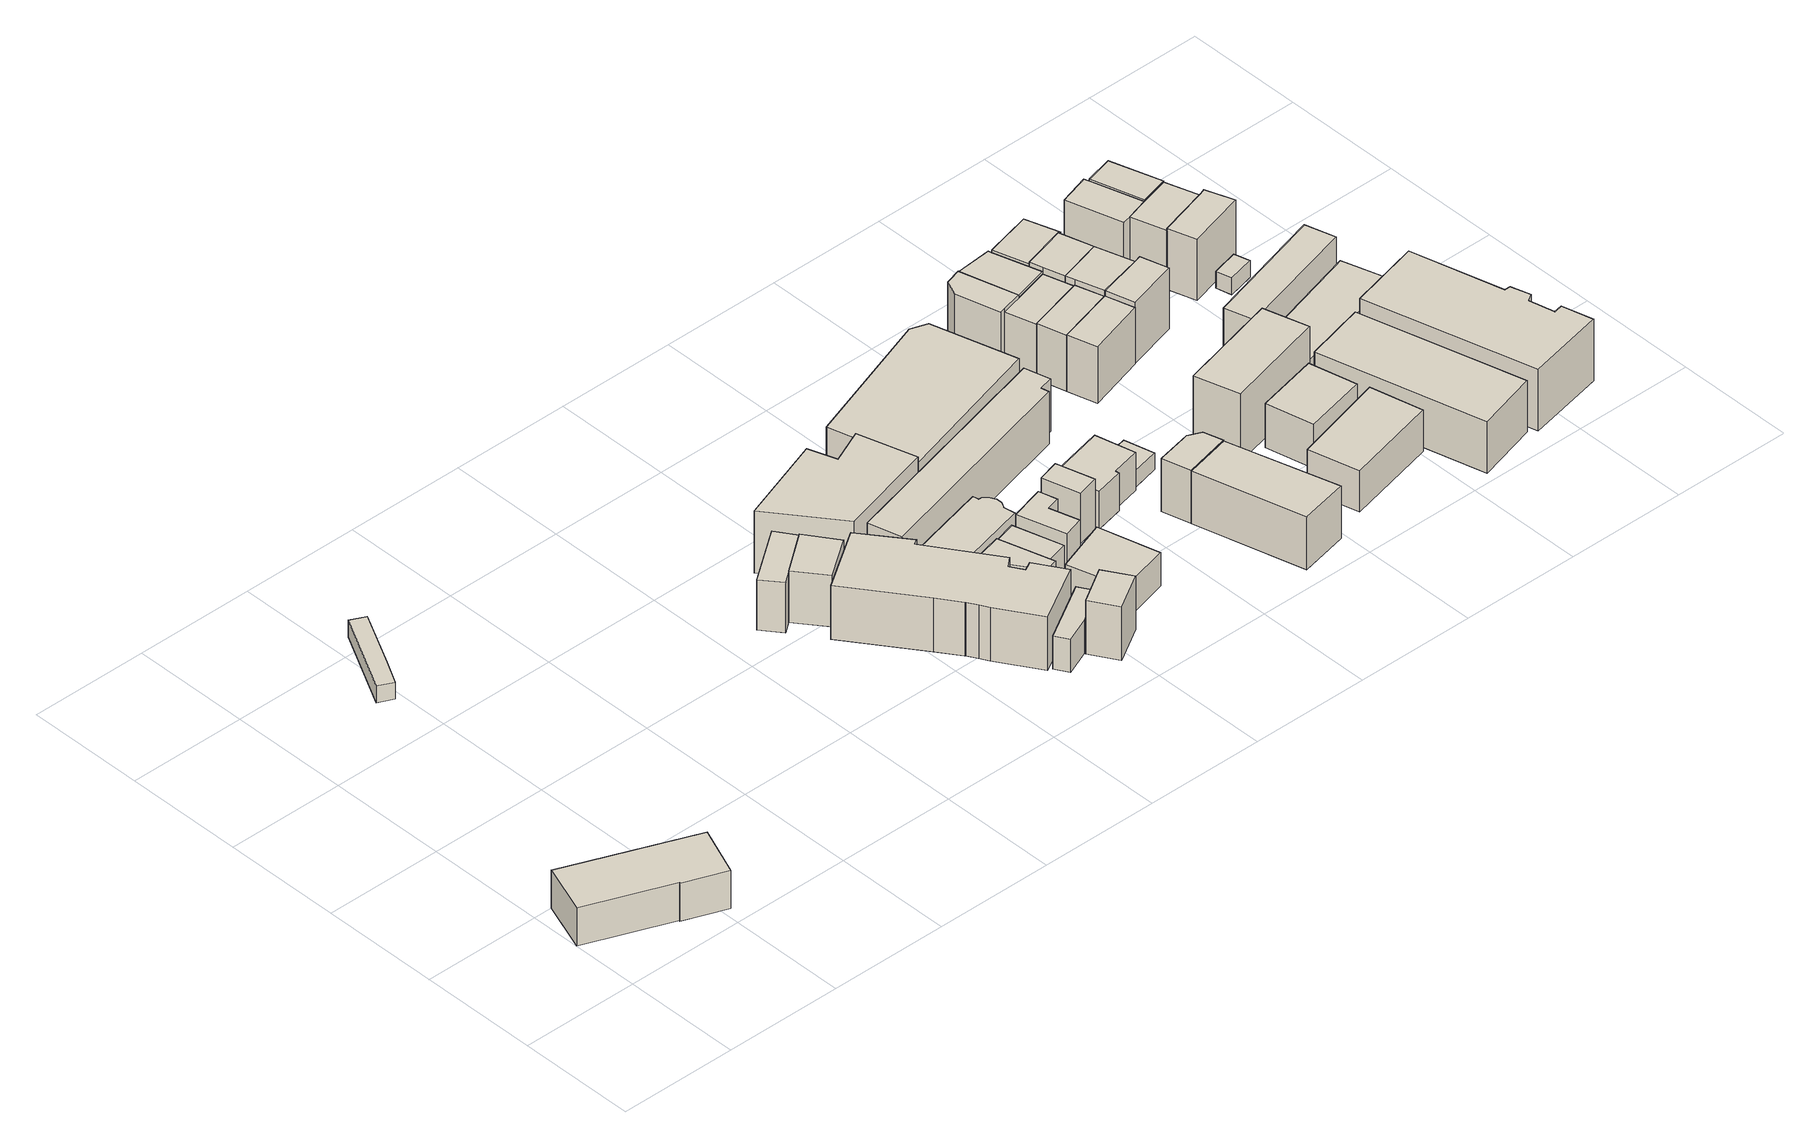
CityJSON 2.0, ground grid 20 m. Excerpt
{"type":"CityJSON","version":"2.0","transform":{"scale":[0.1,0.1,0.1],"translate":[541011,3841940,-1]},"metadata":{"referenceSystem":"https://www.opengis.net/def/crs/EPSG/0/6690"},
"CityObjects":{
"building1":{"type":"Building","attributes":{"計測周辺長":64.49,"1/2500図郭":15,"区名":"西淀川区","町丁目名称":"佃１丁目","街区番号":18,"class":"3001","usage":"401","measuredHeight":6.8,"storeysAboveGround":2,"BuildingDetailAttribute.buildingRoofEdgeArea":211.22,"BuildingDetailAttribute.buildingStructureType":"610","BuildingDetailAttribute.buildingStructureOrgType":"2","BuildingDetailAttribute.detailedUsage":"1310","BuildingDetailAttribute.specifiedBuildingCoverageRate":0.8,"BuildingDetailAttribute.surveyYear":2017,"BuildingTsunamiRiskAttribute.description":"1","BuildingTsunamiRiskAttribute.rank":"2","BuildingTsunamiRiskAttribute.depth":1.96,"BuildingHighTideRiskAttribute.description":"1","BuildingHighTideRiskAttribute.rank":"4","BuildingHighTideRiskAttribute.depth":6.3,"BuildingIDAttribute.prefecture":"27","BuildingIDAttribute.city":"27113"},"geometry":[{"type":"Solid","lod":"1","boundaries":[[[[0,1,2,3,4,5]],[[4,6,7,5]],[[3,8,6,4]],[[2,9,8,3]],[[1,10,9,2]],[[0,11,10,1]],[[5,7,11,0]],[[6,8,9,10,11,7]]]]}]},
"building2":{"type":"Building","attributes":{"計測周辺長":35.8,"1/2500図郭":15,"区名":"西淀川区","町丁目名称":"佃１丁目","街区番号":26,"class":"3003","usage":"412","storeysAboveGround":1,"BuildingDetailAttribute.buildingRoofEdgeArea":42.59,"BuildingDetailAttribute.buildingStructureType":"610","BuildingDetailAttribute.buildingStructureOrgType":"2","BuildingDetailAttribute.detailedUsage":"1130","BuildingDetailAttribute.specifiedBuildingCoverageRate":0.8,"BuildingDetailAttribute.surveyYear":2017,"BuildingHighTideRiskAttribute.description":"1","BuildingHighTideRiskAttribute.rank":"3","BuildingHighTideRiskAttribute.depth":3.75,"BuildingIDAttribute.prefecture":"27","BuildingIDAttribute.city":"27113"},"geometry":[{"type":"Solid","lod":"1","boundaries":[[[[12,13,14,15,16]],[[15,17,18,16]],[[14,19,17,15]],[[13,20,19,14]],[[12,21,20,13]],[[16,18,21,12]],[[17,19,20,21,18]]]]}]},
"building3":{"type":"Building","attributes":{"計測周辺長":29.77,"1/2500図郭":15,"区名":"西淀川区","町丁目名称":"佃１丁目","街区番号":17,"class":"3001","usage":"411","measuredHeight":9,"storeysAboveGround":3,"BuildingDetailAttribute.buildingRoofEdgeArea":44.1,"BuildingDetailAttribute.buildingStructureType":"601","BuildingDetailAttribute.buildingStructureOrgType":"1","BuildingDetailAttribute.detailedUsage":"1110","BuildingDetailAttribute.specifiedBuildingCoverageRate":0.6,"BuildingDetailAttribute.surveyYear":2017,"BuildingTsunamiRiskAttribute.description":"1","BuildingTsunamiRiskAttribute.rank":"2","BuildingTsunamiRiskAttribute.depth":1.7,"BuildingHighTideRiskAttribute.description":"1","BuildingHighTideRiskAttribute.rank":"4","BuildingHighTideRiskAttribute.depth":6.04,"BuildingIDAttribute.prefecture":"27","BuildingIDAttribute.city":"27113"},"geometry":[{"type":"Solid","lod":"1","boundaries":[[[[22,23,24,25,26]],[[25,27,28,26]],[[24,29,27,25]],[[23,30,29,24]],[[22,31,30,23]],[[26,28,31,22]],[[27,29,30,31,28]]]]}]},
"building4":{"type":"Building","attributes":{"計測周辺長":28.72,"1/2500図郭":15,"区名":"西淀川区","町丁目名称":"佃１丁目","街区番号":17,"class":"3001","usage":"411","measuredHeight":9.2,"storeysAboveGround":3,"BuildingDetailAttribute.buildingRoofEdgeArea":50.5,"BuildingDetailAttribute.buildingStructureType":"601","BuildingDetailAttribute.buildingStructureOrgType":"1","BuildingDetailAttribute.detailedUsage":"1110","BuildingDetailAttribute.specifiedBuildingCoverageRate":0.6,"BuildingDetailAttribute.surveyYear":2017,"BuildingTsunamiRiskAttribute.description":"1","BuildingTsunamiRiskAttribute.rank":"2","BuildingTsunamiRiskAttribute.depth":1.69,"BuildingHighTideRiskAttribute.description":"1","BuildingHighTideRiskAttribute.rank":"4","BuildingHighTideRiskAttribute.depth":6.03,"BuildingIDAttribute.prefecture":"27","BuildingIDAttribute.city":"27113"},"geometry":[{"type":"Solid","lod":"1","boundaries":[[[[25,32,33,26]],[[33,34,35,26]],[[32,36,34,33]],[[25,37,36,32]],[[26,35,37,25]],[[34,36,37,35]]]]}]},
"building5":{"type":"Building","attributes":{"計測周辺長":36.39,"1/2500図郭":15,"区名":"西淀川区","町丁目名称":"佃１丁目","街区番号":17,"class":"3001","usage":"411","measuredHeight":9.6,"storeysAboveGround":2,"BuildingDetailAttribute.buildingRoofEdgeArea":74.81,"BuildingDetailAttribute.buildingStructureType":"601","BuildingDetailAttribute.buildingStructureOrgType":"1","BuildingDetailAttribute.detailedUsage":"1110","BuildingDetailAttribute.specifiedBuildingCoverageRate":0.6,"BuildingDetailAttribute.surveyYear":2017,"BuildingTsunamiRiskAttribute.description":"1","BuildingTsunamiRiskAttribute.rank":"2","BuildingTsunamiRiskAttribute.depth":1.63,"BuildingHighTideRiskAttribute.description":"1","BuildingHighTideRiskAttribute.rank":"4","BuildingHighTideRiskAttribute.depth":5.98,"BuildingIDAttribute.prefecture":"27","BuildingIDAttribute.city":"27113"},"geometry":[{"type":"Solid","lod":"1","boundaries":[[[[38,39,40,41,42,43,44,45,46,47,48,49,50,51,52]],[[51,53,54,52]],[[50,55,53,51]],[[49,56,55,50]],[[48,57,56,49]],[[47,58,57,48]],[[46,59,58,47]],[[45,60,59,46]],[[44,61,60,45]],[[43,62,61,44]],[[42,63,62,43]],[[41,64,63,42]],[[40,65,64,41]],[[39,66,65,40]],[[38,67,66,39]],[[52,54,67,38]],[[53,55,56,57,58,59,60,61,62,63,64,65,66,67,54]]]]}]},
"building6":{"type":"Building","attributes":{"class":"3001","measuredHeight":5.9,"BuildingDetailAttribute.specifiedBuildingCoverageRate":0.6,"BuildingDetailAttribute.surveyYear":2017,"BuildingTsunamiRiskAttribute.description":"1","BuildingTsunamiRiskAttribute.rank":"2","BuildingTsunamiRiskAttribute.depth":1.5,"BuildingHighTideRiskAttribute.description":"1","BuildingHighTideRiskAttribute.rank":"4","BuildingHighTideRiskAttribute.depth":5.85,"BuildingIDAttribute.prefecture":"27","BuildingIDAttribute.city":"27113"},"geometry":[{"type":"Solid","lod":"1","boundaries":[[[[68,69,70,71,72]],[[71,73,74,72]],[[70,75,73,71]],[[69,76,75,70]],[[68,77,76,69]],[[72,74,77,68]],[[73,75,76,77,74]]]]}]},
"building7":{"type":"Building","attributes":{"計測周辺長":67.85,"1/2500図郭":15,"区名":"西淀川区","町丁目名称":"佃１丁目","街区番号":17,"class":"3001","usage":"441","measuredHeight":11.1,"storeysAboveGround":3,"BuildingDetailAttribute.buildingRoofEdgeArea":239.69,"BuildingDetailAttribute.buildingStructureType":"610","BuildingDetailAttribute.buildingStructureOrgType":"2","BuildingDetailAttribute.detailedUsage":"1520","BuildingDetailAttribute.specifiedBuildingCoverageRate":0.6,"BuildingDetailAttribute.surveyYear":2017,"BuildingTsunamiRiskAttribute.description":"1","BuildingTsunamiRiskAttribute.rank":"2","BuildingTsunamiRiskAttribute.depth":1.59,"BuildingHighTideRiskAttribute.description":"1","BuildingHighTideRiskAttribute.rank":"4","BuildingHighTideRiskAttribute.depth":5.78,"BuildingIDAttribute.prefecture":"27","BuildingIDAttribute.city":"27113"},"geometry":[{"type":"Solid","lod":"1","boundaries":[[[[78,79,80,81,82,83]],[[82,84,85,83]],[[81,86,84,82]],[[80,87,86,81]],[[79,88,87,80]],[[78,89,88,79]],[[83,85,89,78]],[[84,86,87,88,89,85]]]]}]},
"building8":{"type":"Building","attributes":{"class":"3001","measuredHeight":9.5,"BuildingDetailAttribute.specifiedBuildingCoverageRate":0.6,"BuildingDetailAttribute.surveyYear":2017,"BuildingTsunamiRiskAttribute.description":"1","BuildingTsunamiRiskAttribute.rank":"2","BuildingTsunamiRiskAttribute.depth":1.44,"BuildingHighTideRiskAttribute.description":"1","BuildingHighTideRiskAttribute.rank":"4","BuildingHighTideRiskAttribute.depth":5.79,"BuildingIDAttribute.prefecture":"27","BuildingIDAttribute.city":"27113"},"geometry":[{"type":"Solid","lod":"1","boundaries":[[[[90,91,92,93]],[[92,94,95,93]],[[91,96,94,92]],[[90,97,96,91]],[[93,95,97,90]],[[94,96,97,95]]]]}]},
"building9":{"type":"Building","attributes":{"計測周辺長":27.79,"1/2500図郭":15,"区名":"西淀川区","町丁目名称":"佃１丁目","街区番号":17,"class":"3001","usage":"411","measuredHeight":6.4,"storeysAboveGround":2,"BuildingDetailAttribute.buildingRoofEdgeArea":38,"BuildingDetailAttribute.buildingStructureType":"601","BuildingDetailAttribute.buildingStructureOrgType":"1","BuildingDetailAttribute.detailedUsage":"1110","BuildingDetailAttribute.specifiedBuildingCoverageRate":0.6,"BuildingDetailAttribute.surveyYear":2017,"BuildingTsunamiRiskAttribute.description":"1","BuildingTsunamiRiskAttribute.rank":"2","BuildingTsunamiRiskAttribute.depth":1.41,"BuildingHighTideRiskAttribute.description":"1","BuildingHighTideRiskAttribute.rank":"4","BuildingHighTideRiskAttribute.depth":5.76,"BuildingIDAttribute.prefecture":"27","BuildingIDAttribute.city":"27113"},"geometry":[{"type":"Solid","lod":"1","boundaries":[[[[98,99,100,101]],[[100,102,103,101]],[[99,104,102,100]],[[98,105,104,99]],[[101,103,105,98]],[[102,104,105,103]]]]}]},
"building10":{"type":"Building","attributes":{"計測周辺長":44.44,"1/2500図郭":15,"区名":"西淀川区","町丁目名称":"佃１丁目","街区番号":17,"class":"3001","usage":"412","measuredHeight":4.2,"storeysAboveGround":1,"BuildingDetailAttribute.buildingRoofEdgeArea":106.24,"BuildingDetailAttribute.buildingStructureType":"601","BuildingDetailAttribute.buildingStructureOrgType":"1","BuildingDetailAttribute.detailedUsage":"1130","BuildingDetailAttribute.specifiedBuildingCoverageRate":0.6,"BuildingDetailAttribute.surveyYear":2017,"BuildingTsunamiRiskAttribute.description":"1","BuildingTsunamiRiskAttribute.rank":"2","BuildingTsunamiRiskAttribute.depth":1.02,"BuildingHighTideRiskAttribute.description":"1","BuildingHighTideRiskAttribute.rank":"4","BuildingHighTideRiskAttribute.depth":5.37,"BuildingIDAttribute.prefecture":"27","BuildingIDAttribute.city":"27113"},"geometry":[{"type":"Solid","lod":"1","boundaries":[[[[106,107,108,109,110,111,112,113,114,115]],[[114,116,117,115]],[[113,118,116,114]],[[112,119,118,113]],[[111,120,119,112]],[[110,121,120,111]],[[109,122,121,110]],[[108,123,122,109]],[[107,124,123,108]],[[106,125,124,107]],[[115,117,125,106]],[[116,118,119,120,121,122,123,124,125,117]]]]}]},
"building11":{"type":"Building","attributes":{"計測周辺長":24.88,"1/2500図郭":15,"区名":"西淀川区","町丁目名称":"佃１丁目","街区番号":17,"class":"3001","usage":"411","measuredHeight":5.9,"storeysAboveGround":2,"BuildingDetailAttribute.buildingRoofEdgeArea":33.26,"BuildingDetailAttribute.buildingStructureType":"601","BuildingDetailAttribute.buildingStructureOrgType":"1","BuildingDetailAttribute.detailedUsage":"1110","BuildingDetailAttribute.specifiedBuildingCoverageRate":0.6,"BuildingDetailAttribute.surveyYear":2017,"BuildingTsunamiRiskAttribute.description":"1","BuildingTsunamiRiskAttribute.rank":"2","BuildingTsunamiRiskAttribute.depth":1.16,"BuildingHighTideRiskAttribute.description":"1","BuildingHighTideRiskAttribute.rank":"4","BuildingHighTideRiskAttribute.depth":5.51,"BuildingIDAttribute.prefecture":"27","BuildingIDAttribute.city":"27113"},"geometry":[{"type":"Solid","lod":"1","boundaries":[[[[126,127,128,129]],[[128,130,131,129]],[[127,132,130,128]],[[126,133,132,127]],[[129,131,133,126]],[[130,132,133,131]]]]}]},
"building12":{"type":"Building","attributes":{"計測周辺長":28.66,"1/2500図郭":15,"区名":"西淀川区","町丁目名称":"佃１丁目","街区番号":17,"class":"3001","usage":"411","measuredHeight":6.1,"storeysAboveGround":2,"BuildingDetailAttribute.buildingRoofEdgeArea":46.37,"BuildingDetailAttribute.buildingStructureType":"601","BuildingDetailAttribute.buildingStructureOrgType":"1","BuildingDetailAttribute.detailedUsage":"1120","BuildingDetailAttribute.specifiedBuildingCoverageRate":0.6,"BuildingDetailAttribute.surveyYear":2017,"BuildingTsunamiRiskAttribute.description":"1","BuildingTsunamiRiskAttribute.rank":"2","BuildingTsunamiRiskAttribute.depth":1.23,"BuildingHighTideRiskAttribute.description":"1","BuildingHighTideRiskAttribute.rank":"4","BuildingHighTideRiskAttribute.depth":5.58,"BuildingIDAttribute.prefecture":"27","BuildingIDAttribute.city":"27113"},"geometry":[{"type":"Solid","lod":"1","boundaries":[[[[134,135,136,137,138]],[[137,139,140,138]],[[136,141,139,137]],[[135,142,141,136]],[[134,143,142,135]],[[138,140,143,134]],[[139,141,142,143,140]]]]}]},
"building13":{"type":"Building","attributes":{"class":"3001","measuredHeight":7.1,"BuildingDetailAttribute.specifiedBuildingCoverageRate":0.6,"BuildingDetailAttribute.surveyYear":2017,"BuildingTsunamiRiskAttribute.description":"1","BuildingTsunamiRiskAttribute.rank":"2","BuildingTsunamiRiskAttribute.depth":1.16,"BuildingHighTideRiskAttribute.description":"1","BuildingHighTideRiskAttribute.rank":"4","BuildingHighTideRiskAttribute.depth":5.51,"BuildingIDAttribute.prefecture":"27","BuildingIDAttribute.city":"27113"},"geometry":[{"type":"Solid","lod":"1","boundaries":[[[[144,145,146,147,148,149]],[[148,150,151,149]],[[147,152,150,148]],[[146,153,152,147]],[[145,154,153,146]],[[144,155,154,145]],[[149,151,155,144]],[[150,152,153,154,155,151]]]]}]},
"building14":{"type":"Building","attributes":{"計測周辺長":88.29,"1/2500図郭":15,"区名":"西淀川区","町丁目名称":"佃１丁目","街区番号":17,"class":"3002","usage":"412","measuredHeight":9.4,"storeysAboveGround":3,"BuildingDetailAttribute.buildingRoofEdgeArea":234.75,"BuildingDetailAttribute.buildingStructureType":"603","BuildingDetailAttribute.buildingStructureOrgType":"3","BuildingDetailAttribute.detailedUsage":"1130","BuildingDetailAttribute.specifiedBuildingCoverageRate":0.6,"BuildingDetailAttribute.surveyYear":2017,"BuildingTsunamiRiskAttribute.description":"1","BuildingTsunamiRiskAttribute.rank":"2","BuildingTsunamiRiskAttribute.depth":1.21,"BuildingHighTideRiskAttribute.description":"1","BuildingHighTideRiskAttribute.rank":"4","BuildingHighTideRiskAttribute.depth":5.56,"BuildingIDAttribute.prefecture":"27","BuildingIDAttribute.city":"27113"},"geometry":[{"type":"Solid","lod":"1","boundaries":[[[[156,157,158,159,160,161]],[[160,162,163,161]],[[159,164,162,160]],[[158,165,164,159]],[[157,166,165,158]],[[156,167,166,157]],[[161,163,167,156]],[[162,164,165,166,167,163]]]]}]},
"building15":{"type":"Building","attributes":{"class":"3001","measuredHeight":9,"BuildingDetailAttribute.specifiedBuildingCoverageRate":0.6,"BuildingDetailAttribute.surveyYear":2017,"BuildingTsunamiRiskAttribute.description":"1","BuildingTsunamiRiskAttribute.rank":"2","BuildingTsunamiRiskAttribute.depth":1.11,"BuildingHighTideRiskAttribute.description":"1","BuildingHighTideRiskAttribute.rank":"4","BuildingHighTideRiskAttribute.depth":5.46,"BuildingIDAttribute.prefecture":"27","BuildingIDAttribute.city":"27113"},"geometry":[{"type":"Solid","lod":"1","boundaries":[[[[168,169,170,171]],[[170,172,173,171]],[[169,174,172,170]],[[168,175,174,169]],[[171,173,175,168]],[[172,174,175,173]]]]}]},
"building16":{"type":"Building","attributes":{"計測周辺長":84.06,"1/2500図郭":15,"区名":"西淀川区","町丁目名称":"佃１丁目","街区番号":17,"class":"3002","usage":"441","measuredHeight":9.6,"storeysAboveGround":3,"BuildingDetailAttribute.buildingRoofEdgeArea":421.62,"BuildingDetailAttribute.buildingStructureType":"603","BuildingDetailAttribute.buildingStructureOrgType":"3","BuildingDetailAttribute.detailedUsage":"1510","BuildingDetailAttribute.specifiedBuildingCoverageRate":0.6,"BuildingDetailAttribute.surveyYear":2017,"BuildingTsunamiRiskAttribute.description":"1","BuildingTsunamiRiskAttribute.rank":"2","BuildingTsunamiRiskAttribute.depth":1.33,"BuildingHighTideRiskAttribute.description":"1","BuildingHighTideRiskAttribute.rank":"4","BuildingHighTideRiskAttribute.depth":5.68,"BuildingIDAttribute.prefecture":"27","BuildingIDAttribute.city":"27113"},"geometry":[{"type":"Solid","lod":"1","boundaries":[[[[176,177,178,179,180]],[[179,181,182,180]],[[178,183,181,179]],[[177,184,183,178]],[[176,185,184,177]],[[180,182,185,176]],[[181,183,184,185,182]]]]}]},
"building17":{"type":"Building","attributes":{"class":"3001","measuredHeight":6.8,"BuildingDetailAttribute.specifiedBuildingCoverageRate":0.6,"BuildingDetailAttribute.surveyYear":2017,"BuildingTsunamiRiskAttribute.description":"1","BuildingTsunamiRiskAttribute.rank":"2","BuildingTsunamiRiskAttribute.depth":1.18,"BuildingHighTideRiskAttribute.description":"1","BuildingHighTideRiskAttribute.rank":"4","BuildingHighTideRiskAttribute.depth":5.54,"BuildingIDAttribute.prefecture":"27","BuildingIDAttribute.city":"27113"},"geometry":[{"type":"Solid","lod":"1","boundaries":[[[[186,187,188,189,190,191]],[[190,192,193,191]],[[189,194,192,190]],[[188,195,194,189]],[[187,196,195,188]],[[186,197,196,187]],[[191,193,197,186]],[[192,194,195,196,197,193]]]]}]},
"building18":{"type":"Building","attributes":{"計測周辺長":29.92,"1/2500図郭":15,"区名":"西淀川区","町丁目名称":"佃１丁目","街区番号":17,"class":"3001","usage":"411","measuredHeight":9.3,"storeysAboveGround":3,"BuildingDetailAttribute.buildingRoofEdgeArea":55.56,"BuildingDetailAttribute.buildingStructureType":"601","BuildingDetailAttribute.buildingStructureOrgType":"1","BuildingDetailAttribute.detailedUsage":"1110","BuildingDetailAttribute.specifiedBuildingCoverageRate":0.6,"BuildingDetailAttribute.surveyYear":2017,"BuildingTsunamiRiskAttribute.description":"1","BuildingTsunamiRiskAttribute.rank":"2","BuildingTsunamiRiskAttribute.depth":1.35,"BuildingHighTideRiskAttribute.description":"1","BuildingHighTideRiskAttribute.rank":"4","BuildingHighTideRiskAttribute.depth":5.72,"BuildingIDAttribute.prefecture":"27","BuildingIDAttribute.city":"27113"},"geometry":[{"type":"Solid","lod":"1","boundaries":[[[[198,199,200,201]],[[200,202,203,201]],[[199,204,202,200]],[[198,205,204,199]],[[201,203,205,198]],[[202,204,205,203]]]]}]},
"building19":{"type":"Building","attributes":{"計測周辺長":25.05,"1/2500図郭":15,"区名":"西淀川区","町丁目名称":"佃１丁目","街区番号":17,"class":"3001","usage":"411","measuredHeight":9.5,"storeysAboveGround":3,"BuildingDetailAttribute.buildingRoofEdgeArea":38.33,"BuildingDetailAttribute.buildingStructureType":"601","BuildingDetailAttribute.buildingStructureOrgType":"1","BuildingDetailAttribute.detailedUsage":"1110","BuildingDetailAttribute.specifiedBuildingCoverageRate":0.6,"BuildingDetailAttribute.surveyYear":2017,"BuildingTsunamiRiskAttribute.description":"1","BuildingTsunamiRiskAttribute.rank":"2","BuildingTsunamiRiskAttribute.depth":1.25,"BuildingHighTideRiskAttribute.description":"1","BuildingHighTideRiskAttribute.rank":"4","BuildingHighTideRiskAttribute.depth":5.62,"BuildingIDAttribute.prefecture":"27","BuildingIDAttribute.city":"27113"},"geometry":[{"type":"Solid","lod":"1","boundaries":[[[[201,206,207,208,198]],[[208,209,210,198]],[[207,211,209,208]],[[206,212,211,207]],[[201,213,212,206]],[[198,210,213,201]],[[209,211,212,213,210]]]]}]},
"building20":{"type":"Building","attributes":{"class":"3003","BuildingDetailAttribute.specifiedBuildingCoverageRate":0.6,"BuildingDetailAttribute.surveyYear":2017,"BuildingTsunamiRiskAttribute.description":"1","BuildingTsunamiRiskAttribute.rank":"2","BuildingTsunamiRiskAttribute.depth":1.19,"BuildingHighTideRiskAttribute.description":"1","BuildingHighTideRiskAttribute.rank":"4","BuildingHighTideRiskAttribute.depth":5.55,"BuildingIDAttribute.prefecture":"27","BuildingIDAttribute.city":"27113"},"geometry":[{"type":"Solid","lod":"1","boundaries":[[[[214,215,216,217]],[[216,218,219,217]],[[215,220,218,216]],[[214,221,220,215]],[[217,219,221,214]],[[218,220,221,219]]]]}]},
"building21":{"type":"Building","attributes":{"計測周辺長":27.78,"1/2500図郭":15,"区名":"西淀川区","町丁目名称":"佃１丁目","街区番号":16,"class":"3001","usage":"411","measuredHeight":10.4,"storeysAboveGround":3,"BuildingDetailAttribute.buildingRoofEdgeArea":43.34,"BuildingDetailAttribute.buildingStructureType":"601","BuildingDetailAttribute.buildingStructureOrgType":"1","BuildingDetailAttribute.detailedUsage":"1110","BuildingDetailAttribute.specifiedBuildingCoverageRate":0.6,"BuildingDetailAttribute.surveyYear":2017,"BuildingTsunamiRiskAttribute.description":"1","BuildingTsunamiRiskAttribute.rank":"2","BuildingTsunamiRiskAttribute.depth":1.12,"BuildingHighTideRiskAttribute.description":"1","BuildingHighTideRiskAttribute.rank":"4","BuildingHighTideRiskAttribute.depth":5.48,"BuildingIDAttribute.prefecture":"27","BuildingIDAttribute.city":"27113"},"geometry":[{"type":"Solid","lod":"1","boundaries":[[[[222,223,224,225,226,227]],[[226,228,229,227]],[[225,230,228,226]],[[224,231,230,225]],[[223,232,231,224]],[[222,233,232,223]],[[227,229,233,222]],[[228,230,231,232,233,229]]]]}]},
"building22":{"type":"Building","attributes":{"計測周辺長":30.52,"1/2500図郭":15,"区名":"西淀川区","町丁目名称":"佃１丁目","街区番号":16,"class":"3001","usage":"411","measuredHeight":10.2,"storeysAboveGround":3,"BuildingDetailAttribute.buildingRoofEdgeArea":51.35,"BuildingDetailAttribute.buildingStructureType":"601","BuildingDetailAttribute.buildingStructureOrgType":"1","BuildingDetailAttribute.detailedUsage":"1110","BuildingDetailAttribute.specifiedBuildingCoverageRate":0.6,"BuildingDetailAttribute.surveyYear":2017,"BuildingTsunamiRiskAttribute.description":"1","BuildingTsunamiRiskAttribute.rank":"2","BuildingTsunamiRiskAttribute.depth":1.01,"BuildingHighTideRiskAttribute.description":"1","BuildingHighTideRiskAttribute.rank":"4","BuildingHighTideRiskAttribute.depth":5.38,"BuildingIDAttribute.prefecture":"27","BuildingIDAttribute.city":"27113"},"geometry":[{"type":"Solid","lod":"1","boundaries":[[[[234,235,236,237]],[[236,238,239,237]],[[235,240,238,236]],[[234,241,240,235]],[[237,239,241,234]],[[238,240,241,239]]]]}]},
"building23":{"type":"Building","attributes":{"計測周辺長":30.12,"1/2500図郭":15,"区名":"西淀川区","町丁目名称":"佃１丁目","街区番号":16,"class":"3001","usage":"411","measuredHeight":10,"storeysAboveGround":3,"BuildingDetailAttribute.buildingRoofEdgeArea":50.03,"BuildingDetailAttribute.buildingStructureType":"601","BuildingDetailAttribute.buildingStructureOrgType":"1","BuildingDetailAttribute.detailedUsage":"1110","BuildingDetailAttribute.specifiedBuildingCoverageRate":0.6,"BuildingDetailAttribute.surveyYear":2017,"BuildingTsunamiRiskAttribute.description":"1","BuildingTsunamiRiskAttribute.rank":"2","BuildingTsunamiRiskAttribute.depth":0.98,"BuildingHighTideRiskAttribute.description":"1","BuildingHighTideRiskAttribute.rank":"4","BuildingHighTideRiskAttribute.depth":5.35,"BuildingIDAttribute.prefecture":"27","BuildingIDAttribute.city":"27113"},"geometry":[{"type":"Solid","lod":"1","boundaries":[[[[242,237,236,243]],[[236,244,245,243]],[[237,246,244,236]],[[242,247,246,237]],[[243,245,247,242]],[[244,246,247,245]]]]}]},
"building24":{"type":"Building","attributes":{"計測周辺長":30.52,"1/2500図郭":15,"区名":"西淀川区","町丁目名称":"佃１丁目","街区番号":16,"class":"3001","usage":"411","measuredHeight":9.9,"storeysAboveGround":3,"BuildingDetailAttribute.buildingRoofEdgeArea":52.75,"BuildingDetailAttribute.buildingStructureType":"601","BuildingDetailAttribute.buildingStructureOrgType":"1","BuildingDetailAttribute.detailedUsage":"1110","BuildingDetailAttribute.specifiedBuildingCoverageRate":0.6,"BuildingDetailAttribute.surveyYear":2017,"BuildingTsunamiRiskAttribute.description":"1","BuildingTsunamiRiskAttribute.rank":"2","BuildingTsunamiRiskAttribute.depth":1.17,"BuildingHighTideRiskAttribute.description":"1","BuildingHighTideRiskAttribute.rank":"4","BuildingHighTideRiskAttribute.depth":5.53,"BuildingIDAttribute.prefecture":"27","BuildingIDAttribute.city":"27113"},"geometry":[{"type":"Solid","lod":"1","boundaries":[[[[248,249,250,251,223,222]],[[223,252,253,222]],[[251,254,252,223]],[[250,255,254,251]],[[249,256,255,250]],[[248,257,256,249]],[[222,253,257,248]],[[252,254,255,256,257,253]]]]}]},
"building25":{"type":"Building","attributes":{"計測周辺長":50.04,"1/2500図郭":15,"区名":"西淀川区","町丁目名称":"佃１丁目","街区番号":16,"class":"3001","usage":"401","measuredHeight":7.4,"storeysAboveGround":2,"BuildingDetailAttribute.buildingRoofEdgeArea":143.07,"BuildingDetailAttribute.buildingStructureType":"610","BuildingDetailAttribute.buildingStructureOrgType":"2","BuildingDetailAttribute.detailedUsage":"1310","BuildingDetailAttribute.specifiedBuildingCoverageRate":0.6,"BuildingDetailAttribute.surveyYear":2017,"BuildingTsunamiRiskAttribute.description":"1","BuildingTsunamiRiskAttribute.rank":"2","BuildingTsunamiRiskAttribute.depth":1.1,"BuildingHighTideRiskAttribute.description":"1","BuildingHighTideRiskAttribute.rank":"4","BuildingHighTideRiskAttribute.depth":5.47,"BuildingIDAttribute.prefecture":"27","BuildingIDAttribute.city":"27113"},"geometry":[{"type":"Solid","lod":"1","boundaries":[[[[258,259,260,261]],[[260,262,263,261]],[[259,264,262,260]],[[258,265,264,259]],[[261,263,265,258]],[[262,264,265,263]]]]}]},
"building26":{"type":"Building","attributes":{"計測周辺長":31,"1/2500図郭":15,"区名":"西淀川区","町丁目名称":"佃１丁目","街区番号":16,"class":"3001","usage":"411","measuredHeight":10.1,"storeysAboveGround":3,"BuildingDetailAttribute.buildingRoofEdgeArea":57.07,"BuildingDetailAttribute.buildingStructureType":"601","BuildingDetailAttribute.buildingStructureOrgType":"1","BuildingDetailAttribute.detailedUsage":"1110","BuildingDetailAttribute.specifiedBuildingCoverageRate":0.6,"BuildingDetailAttribute.surveyYear":2017,"BuildingTsunamiRiskAttribute.description":"1","BuildingTsunamiRiskAttribute.rank":"2","BuildingTsunamiRiskAttribute.depth":1.12,"BuildingHighTideRiskAttribute.description":"1","BuildingHighTideRiskAttribute.rank":"4","BuildingHighTideRiskAttribute.depth":5.48,"BuildingIDAttribute.prefecture":"27","BuildingIDAttribute.city":"27113"},"geometry":[{"type":"Solid","lod":"1","boundaries":[[[[266,267,268,269,270,271]],[[270,272,273,271]],[[269,274,272,270]],[[268,275,274,269]],[[267,276,275,268]],[[266,277,276,267]],[[271,273,277,266]],[[272,274,275,276,277,273]]]]}]},
"building27":{"type":"Building","attributes":{"計測周辺長":51.06,"1/2500図郭":15,"区名":"西淀川区","町丁目名称":"佃１丁目","街区番号":16,"class":"3002","usage":"431","measuredHeight":12.1,"storeysAboveGround":3,"BuildingDetailAttribute.buildingRoofEdgeArea":137.88,"BuildingDetailAttribute.buildingStructureType":"610","BuildingDetailAttribute.buildingStructureOrgType":"2","BuildingDetailAttribute.detailedUsage":"1720","BuildingDetailAttribute.specifiedBuildingCoverageRate":0.6,"BuildingDetailAttribute.surveyYear":2017,"BuildingTsunamiRiskAttribute.description":"1","BuildingTsunamiRiskAttribute.rank":"2","BuildingTsunamiRiskAttribute.depth":1.14,"BuildingHighTideRiskAttribute.description":"1","BuildingHighTideRiskAttribute.rank":"4","BuildingHighTideRiskAttribute.depth":5.52,"BuildingIDAttribute.prefecture":"27","BuildingIDAttribute.city":"27113"},"geometry":[{"type":"Solid","lod":"1","boundaries":[[[[278,279,280,281]],[[280,282,283,281]],[[279,284,282,280]],[[278,285,284,279]],[[281,283,285,278]],[[282,284,285,283]]]]}]},
"building28":{"type":"Building","attributes":{"class":"3001","measuredHeight":8,"BuildingDetailAttribute.specifiedBuildingCoverageRate":0.6,"BuildingDetailAttribute.surveyYear":2017,"BuildingTsunamiRiskAttribute.description":"1","BuildingTsunamiRiskAttribute.rank":"2","BuildingTsunamiRiskAttribute.depth":1.26,"BuildingHighTideRiskAttribute.description":"1","BuildingHighTideRiskAttribute.rank":"4","BuildingHighTideRiskAttribute.depth":5.64,"BuildingIDAttribute.prefecture":"27","BuildingIDAttribute.city":"27113"},"geometry":[{"type":"Solid","lod":"1","boundaries":[[[[286,287,288,289]],[[288,290,291,289]],[[287,292,290,288]],[[286,293,292,287]],[[289,291,293,286]],[[290,292,293,291]]]]}]},
"building29":{"type":"Building","attributes":{"計測周辺長":28.2,"1/2500図郭":15,"区名":"西淀川区","町丁目名称":"佃１丁目","街区番号":16,"class":"3001","usage":"411","measuredHeight":10.9,"storeysAboveGround":3,"BuildingDetailAttribute.buildingRoofEdgeArea":49.29,"BuildingDetailAttribute.buildingStructureType":"601","BuildingDetailAttribute.buildingStructureOrgType":"1","BuildingDetailAttribute.detailedUsage":"1110","BuildingDetailAttribute.specifiedBuildingCoverageRate":0.6,"BuildingDetailAttribute.surveyYear":2017,"BuildingTsunamiRiskAttribute.description":"1","BuildingTsunamiRiskAttribute.rank":"2","BuildingTsunamiRiskAttribute.depth":0.98,"BuildingHighTideRiskAttribute.description":"1","BuildingHighTideRiskAttribute.rank":"4","BuildingHighTideRiskAttribute.depth":5.35,"BuildingIDAttribute.prefecture":"27","BuildingIDAttribute.city":"27113"},"geometry":[{"type":"Solid","lod":"1","boundaries":[[[[294,295,296,297,298]],[[297,299,300,298]],[[296,301,299,297]],[[295,302,301,296]],[[294,303,302,295]],[[298,300,303,294]],[[299,301,302,303,300]]]]}]},
"building30":{"type":"Building","attributes":{"計測周辺長":27.16,"1/2500図郭":15,"区名":"西淀川区","町丁目名称":"佃１丁目","街区番号":16,"class":"3001","usage":"411","measuredHeight":10.8,"storeysAboveGround":3,"BuildingDetailAttribute.buildingRoofEdgeArea":45.34,"BuildingDetailAttribute.buildingStructureType":"601","BuildingDetailAttribute.buildingStructureOrgType":"1","BuildingDetailAttribute.detailedUsage":"1110","BuildingDetailAttribute.specifiedBuildingCoverageRate":0.6,"BuildingDetailAttribute.surveyYear":2017,"BuildingTsunamiRiskAttribute.description":"1","BuildingTsunamiRiskAttribute.rank":"2","BuildingTsunamiRiskAttribute.depth":0.82,"BuildingHighTideRiskAttribute.description":"1","BuildingHighTideRiskAttribute.rank":"4","BuildingHighTideRiskAttribute.depth":5.18,"BuildingIDAttribute.prefecture":"27","BuildingIDAttribute.city":"27113"},"geometry":[{"type":"Solid","lod":"1","boundaries":[[[[304,305,306,307,308]],[[307,309,310,308]],[[306,299,309,307]],[[305,300,299,306]],[[304,311,300,305]],[[308,310,311,304]],[[309,299,300,311,310]]]]}]},
"building31":{"type":"Building","attributes":{"計測周辺長":28.28,"1/2500図郭":15,"区名":"西淀川区","町丁目名称":"佃１丁目","街区番号":16,"class":"3001","usage":"411","measuredHeight":10.5,"storeysAboveGround":3,"BuildingDetailAttribute.buildingRoofEdgeArea":48.69,"BuildingDetailAttribute.buildingStructureType":"601","BuildingDetailAttribute.buildingStructureOrgType":"1","BuildingDetailAttribute.detailedUsage":"1110","BuildingDetailAttribute.specifiedBuildingCoverageRate":0.6,"BuildingDetailAttribute.surveyYear":2017,"BuildingTsunamiRiskAttribute.description":"1","BuildingTsunamiRiskAttribute.rank":"2","BuildingTsunamiRiskAttribute.depth":0.82,"BuildingHighTideRiskAttribute.description":"1","BuildingHighTideRiskAttribute.rank":"4","BuildingHighTideRiskAttribute.depth":5.18,"BuildingIDAttribute.prefecture":"27","BuildingIDAttribute.city":"27113"},"geometry":[{"type":"Solid","lod":"1","boundaries":[[[[312,313,314,315,316]],[[315,317,318,316]],[[314,319,317,315]],[[313,320,319,314]],[[312,321,320,313]],[[316,318,321,312]],[[317,319,320,321,318]]]]}]},
"building32":{"type":"Building","attributes":{"計測周辺長":27.65,"1/2500図郭":15,"区名":"西淀川区","町丁目名称":"佃１丁目","街区番号":16,"class":"3001","usage":"411","measuredHeight":10.9,"storeysAboveGround":3,"BuildingDetailAttribute.buildingRoofEdgeArea":43.64,"BuildingDetailAttribute.buildingStructureType":"601","BuildingDetailAttribute.buildingStructureOrgType":"1","BuildingDetailAttribute.detailedUsage":"1110","BuildingDetailAttribute.specifiedBuildingCoverageRate":0.6,"BuildingDetailAttribute.surveyYear":2017,"BuildingTsunamiRiskAttribute.description":"1","BuildingTsunamiRiskAttribute.rank":"2","BuildingTsunamiRiskAttribute.depth":0.63,"BuildingHighTideRiskAttribute.description":"1","BuildingHighTideRiskAttribute.rank":"4","BuildingHighTideRiskAttribute.depth":5.01,"BuildingIDAttribute.prefecture":"27","BuildingIDAttribute.city":"27113"},"geometry":[{"type":"Solid","lod":"1","boundaries":[[[[294,322,323,324,295]],[[324,325,302,295]],[[323,326,325,324]],[[322,327,326,323]],[[294,303,327,322]],[[295,302,303,294]],[[325,326,327,303,302]]]]}]},
"building33":{"type":"Building","attributes":{"計測周辺長":78.04,"1/2500図郭":15,"区名":"西淀川区","町丁目名称":"佃１丁目","街区番号":16,"class":"3001","usage":"431","measuredHeight":9.2,"storeysAboveGround":2,"BuildingDetailAttribute.buildingRoofEdgeArea":300.88,"BuildingDetailAttribute.buildingStructureType":"610","BuildingDetailAttribute.buildingStructureOrgType":"2","BuildingDetailAttribute.detailedUsage":"1720","BuildingDetailAttribute.specifiedBuildingCoverageRate":0.6,"BuildingDetailAttribute.surveyYear":2017,"BuildingTsunamiRiskAttribute.description":"1","BuildingTsunamiRiskAttribute.rank":"2","BuildingTsunamiRiskAttribute.depth":1.24,"BuildingHighTideRiskAttribute.description":"1","BuildingHighTideRiskAttribute.rank":"4","BuildingHighTideRiskAttribute.depth":5.62,"BuildingIDAttribute.prefecture":"27","BuildingIDAttribute.city":"27113"},"geometry":[{"type":"Solid","lod":"1","boundaries":[[[[328,329,330,331]],[[330,332,333,331]],[[329,334,332,330]],[[328,335,334,329]],[[331,333,335,328]],[[332,334,335,333]]]]}]},
"building34":{"type":"Building","attributes":{"計測周辺長":53.3,"1/2500図郭":15,"区名":"西淀川区","町丁目名称":"佃１丁目","街区番号":16,"class":"3002","usage":"401","measuredHeight":9.9,"storeysAboveGround":2,"BuildingDetailAttribute.buildingRoofEdgeArea":109.65,"BuildingDetailAttribute.buildingStructureType":"610","BuildingDetailAttribute.buildingStructureOrgType":"2","BuildingDetailAttribute.detailedUsage":"1310","BuildingDetailAttribute.specifiedBuildingCoverageRate":0.6,"BuildingDetailAttribute.surveyYear":2017,"BuildingTsunamiRiskAttribute.description":"1","BuildingTsunamiRiskAttribute.rank":"2","BuildingTsunamiRiskAttribute.depth":1.02,"BuildingHighTideRiskAttribute.description":"1","BuildingHighTideRiskAttribute.rank":"4","BuildingHighTideRiskAttribute.depth":5.4,"BuildingIDAttribute.prefecture":"27","BuildingIDAttribute.city":"27113"},"geometry":[{"type":"Solid","lod":"1","boundaries":[[[[336,337,338,339]],[[338,340,341,339]],[[337,342,340,338]],[[336,343,342,337]],[[339,341,343,336]],[[340,342,343,341]]]]}]},
"building35":{"type":"Building","attributes":{"計測周辺長":58.12,"1/2500図郭":15,"区名":"西淀川区","町丁目名称":"佃１丁目","街区番号":16,"class":"3001","usage":"431","measuredHeight":5.8,"storeysAboveGround":1,"BuildingDetailAttribute.buildingRoofEdgeArea":168.36,"BuildingDetailAttribute.buildingStructureType":"610","BuildingDetailAttribute.buildingStructureOrgType":"2","BuildingDetailAttribute.detailedUsage":"1720","BuildingDetailAttribute.specifiedBuildingCoverageRate":0.6,"BuildingDetailAttribute.surveyYear":2017,"BuildingTsunamiRiskAttribute.description":"1","BuildingTsunamiRiskAttribute.rank":"2","BuildingTsunamiRiskAttribute.depth":1,"BuildingHighTideRiskAttribute.description":"1","BuildingHighTideRiskAttribute.rank":"4","BuildingHighTideRiskAttribute.depth":5.38,"BuildingIDAttribute.prefecture":"27","BuildingIDAttribute.city":"27113"},"geometry":[{"type":"Solid","lod":"1","boundaries":[[[[344,345,346,347]],[[346,348,349,347]],[[345,350,348,346]],[[344,351,350,345]],[[347,349,351,344]],[[348,350,351,349]]]]}]},
"building36":{"type":"Building","attributes":{"計測周辺長":30.22,"1/2500図郭":15,"区名":"西淀川区","町丁目名称":"佃１丁目","街区番号":16,"class":"3001","usage":"411","measuredHeight":10,"storeysAboveGround":3,"BuildingDetailAttribute.buildingRoofEdgeArea":52.57,"BuildingDetailAttribute.buildingStructureType":"601","BuildingDetailAttribute.buildingStructureOrgType":"1","BuildingDetailAttribute.detailedUsage":"1110","BuildingDetailAttribute.specifiedBuildingCoverageRate":0.6,"BuildingDetailAttribute.surveyYear":2017,"BuildingTsunamiRiskAttribute.description":"1","BuildingTsunamiRiskAttribute.rank":"1","BuildingTsunamiRiskAttribute.depth":0.34,"BuildingHighTideRiskAttribute.description":"1","BuildingHighTideRiskAttribute.rank":"3","BuildingHighTideRiskAttribute.depth":4.71,"BuildingIDAttribute.prefecture":"27","BuildingIDAttribute.city":"27113"},"geometry":[{"type":"Solid","lod":"1","boundaries":[[[[352,353,354,355,356,357]],[[356,358,359,357]],[[355,360,358,356]],[[354,361,360,355]],[[353,362,361,354]],[[352,363,362,353]],[[357,359,363,352]],[[358,360,361,362,363,359]]]]}]},
"building37":{"type":"Building","attributes":{"計測周辺長":29.93,"1/2500図郭":15,"区名":"西淀川区","町丁目名称":"佃１丁目","街区番号":16,"class":"3001","usage":"411","measuredHeight":10.4,"storeysAboveGround":3,"BuildingDetailAttribute.buildingRoofEdgeArea":53.41,"BuildingDetailAttribute.buildingStructureType":"601","BuildingDetailAttribute.buildingStructureOrgType":"1","BuildingDetailAttribute.detailedUsage":"1110","BuildingDetailAttribute.specifiedBuildingCoverageRate":0.6,"BuildingDetailAttribute.surveyYear":2017,"BuildingTsunamiRiskAttribute.description":"1","BuildingTsunamiRiskAttribute.rank":"1","BuildingTsunamiRiskAttribute.depth":0.45,"BuildingHighTideRiskAttribute.description":"1","BuildingHighTideRiskAttribute.rank":"3","BuildingHighTideRiskAttribute.depth":4.83,"BuildingIDAttribute.prefecture":"27","BuildingIDAttribute.city":"27113"},"geometry":[{"type":"Solid","lod":"1","boundaries":[[[[364,365,366,367,368]],[[367,369,370,368]],[[366,371,369,367]],[[365,372,371,366]],[[364,373,372,365]],[[368,370,373,364]],[[369,371,372,373,370]]]]}]},
"building38":{"type":"Building","attributes":{"計測周辺長":30.31,"1/2500図郭":15,"区名":"西淀川区","町丁目名称":"佃１丁目","街区番号":16,"class":"3001","usage":"411","measuredHeight":10.9,"storeysAboveGround":3,"BuildingDetailAttribute.buildingRoofEdgeArea":50.59,"BuildingDetailAttribute.buildingStructureType":"601","BuildingDetailAttribute.buildingStructureOrgType":"1","BuildingDetailAttribute.detailedUsage":"1110","BuildingDetailAttribute.specifiedBuildingCoverageRate":0.6,"BuildingDetailAttribute.surveyYear":2017,"BuildingTsunamiRiskAttribute.description":"1","BuildingTsunamiRiskAttribute.rank":"1","BuildingTsunamiRiskAttribute.depth":0.45,"BuildingHighTideRiskAttribute.description":"1","BuildingHighTideRiskAttribute.rank":"3","BuildingHighTideRiskAttribute.depth":4.83,"BuildingIDAttribute.prefecture":"27","BuildingIDAttribute.city":"27113"},"geometry":[{"type":"Solid","lod":"1","boundaries":[[[[374,375,376,377,378]],[[377,379,380,378]],[[376,381,379,377]],[[375,382,381,376]],[[374,383,382,375]],[[378,380,383,374]],[[379,381,382,383,380]]]]}]},
"building39":{"type":"Building","attributes":{"class":"3001","BuildingDetailAttribute.specifiedBuildingCoverageRate":0.6,"BuildingDetailAttribute.surveyYear":2017,"BuildingTsunamiRiskAttribute.description":"1","BuildingTsunamiRiskAttribute.rank":"1","BuildingTsunamiRiskAttribute.depth":0.45,"BuildingHighTideRiskAttribute.description":"1","BuildingHighTideRiskAttribute.rank":"3","BuildingHighTideRiskAttribute.depth":4.83,"BuildingIDAttribute.prefecture":"27","BuildingIDAttribute.city":"27113"},"geometry":[{"type":"Solid","lod":"1","boundaries":[[[[384,385,386,387]],[[386,388,389,387]],[[385,390,388,386]],[[384,391,390,385]],[[387,389,391,384]],[[388,390,391,389]]]]}]},
"building40":{"type":"Building","attributes":{"計測周辺長":88.64,"1/2500図郭":15,"区名":"西淀川区","町丁目名称":"佃１丁目","街区番号":16,"class":"3001","usage":"441","measuredHeight":11.1,"storeysAboveGround":3,"BuildingDetailAttribute.buildingRoofEdgeArea":378.34,"BuildingDetailAttribute.buildingStructureType":"610","BuildingDetailAttribute.buildingStructureOrgType":"2","BuildingDetailAttribute.detailedUsage":"1520","BuildingDetailAttribute.specifiedBuildingCoverageRate":0.6,"BuildingDetailAttribute.surveyYear":2017,"BuildingTsunamiRiskAttribute.description":"1","BuildingTsunamiRiskAttribute.rank":"2","BuildingTsunamiRiskAttribute.depth":0.94,"BuildingHighTideRiskAttribute.description":"1","BuildingHighTideRiskAttribute.rank":"4","BuildingHighTideRiskAttribute.depth":5.33,"BuildingIDAttribute.prefecture":"27","BuildingIDAttribute.city":"27113"},"geometry":[{"type":"Solid","lod":"1","boundaries":[[[[392,393,394,395,396,397,398,399,400,401]],[[400,402,403,401]],[[399,404,402,400]],[[398,405,404,399]],[[397,406,405,398]],[[396,407,406,397]],[[395,408,407,396]],[[394,409,408,395]],[[393,410,409,394]],[[392,411,410,393]],[[401,403,411,392]],[[402,404,405,406,407,408,409,410,411,403]]]]}]},
"building41":{"type":"Building","attributes":{"計測周辺長":27.89,"1/2500図郭":15,"区名":"西淀川区","町丁目名称":"佃１丁目","街区番号":16,"class":"3001","usage":"411","measuredHeight":10.6,"storeysAboveGround":3,"BuildingDetailAttribute.buildingRoofEdgeArea":44.49,"BuildingDetailAttribute.buildingStructureType":"601","BuildingDetailAttribute.buildingStructureOrgType":"1","BuildingDetailAttribute.detailedUsage":"1110","BuildingDetailAttribute.specifiedBuildingCoverageRate":0.6,"BuildingDetailAttribute.surveyYear":2017,"BuildingTsunamiRiskAttribute.description":"1","BuildingTsunamiRiskAttribute.rank":"1","BuildingTsunamiRiskAttribute.depth":0.31,"BuildingHighTideRiskAttribute.description":"1","BuildingHighTideRiskAttribute.rank":"3","BuildingHighTideRiskAttribute.depth":4.69,"BuildingIDAttribute.prefecture":"27","BuildingIDAttribute.city":"27113"},"geometry":[{"type":"Solid","lod":"1","boundaries":[[[[412,364,368,413]],[[368,414,415,413]],[[364,416,414,368]],[[412,417,416,364]],[[413,415,417,412]],[[414,416,417,415]]]]}]}
},
"vertices":[
[144,58,6],[1,115,6],[32,200,6],[248,114,6],[214,29,6],[143,57,6],[214,29,74],[143,57,74],[248,114,74],[32,200,74],[1,115,74],[144,58,74],
[170,666,28],[145,678,28],[216,811,28],[241,799,28],[192,706,28],[241,799,58],[192,706,58],[216,811,58],[145,678,58],[170,666,58],
[684,421,8],[658,453,8],[747,518,8],[769,485,8],[702,435,8],[769,485,98],[702,435,98],[747,518,98],[658,453,98],[684,421,98],
[805,433,8],[740,387,8],[740,387,100],[702,435,100],[805,433,100],[769,485,100],
[849,182,8],[841,197,8],[832,213,8],[831,214,8],[805,251,8],[720,368,8],[820,435,8],[876,361,8],[868,356,8],[944,244,8],[929,231,8],[942,209,8],[957,217,8],[988,167,8],[893,112,8],[988,167,104],[893,112,104],[957,217,104],[942,209,104],[929,231,104],[944,244,104],[868,356,104],[876,361,104],[820,435,104],[720,368,104],[805,251,104],[831,214,104],[832,213,104],[841,197,104],[849,182,104],
[898,107,11],[996,165,11],[1009,143,11],[955,103,11],[911,84,11],[955,103,70],[911,84,70],[1009,143,70],[996,165,70],[898,107,70],
[827,435,9],[741,547,9],[888,598,9],[904,551,9],[961,576,9],[989,479,9],[961,576,120],[989,479,120],[904,551,120],[888,598,120],[741,547,120],[827,435,120],
[954,100,11],[1014,137,11],[1042,92,11],[981,55,11],[1042,92,107],[981,55,107],[1014,137,107],[954,100,107],
[1009,220,12],[987,214,12],[929,299,12],[983,312,12],[929,299,76],[983,312,76],[987,214,76],[1009,220,76],
[895,386,14],[1040,422,14],[1042,412,14],[1047,412,14],[1055,405,14],[1060,395,14],[1060,385,14],[1055,375,14],[1058,355,14],[913,319,14],[1058,355,55],[913,319,55],[1055,375,55],[1060,385,55],[1060,395,55],[1055,405,55],[1047,412,55],[1042,412,55],[1040,422,55],[895,386,55],
[1021,322,14],[1044,240,14],[1007,230,14],[983,312,14],[1007,230,73],[983,312,73],[1044,240,73],[1021,322,73],
[1035,137,14],[1015,207,14],[1104,238,14],[1130,136,14],[1060,118,14],[1130,136,74],[1060,118,74],[1104,238,74],[1015,207,74],[1035,137,74],
[1030,324,15],[1088,340,15],[1096,309,15],[1073,303,15],[1087,254,15],[1053,244,15],[1087,254,86],[1053,244,86],[1073,303,86],[1096,309,86],[1088,340,86],[1030,324,86],
[851,435,10],[1244,537,10],[1255,494,10],[1231,488,10],[1234,475,10],[866,379,10],[1234,475,104],[866,379,104],[1231,488,104],[1255,494,104],[1244,537,104],[851,435,104],
[1096,343,15],[1132,353,15],[1149,290,15],[1112,280,15],[1149,290,104],[1112,280,104],[1132,353,104],[1096,343,104],
[950,624,13],[1182,704,13],[1210,694,13],[1249,552,13],[989,479,13],[1249,552,109],[989,479,109],[1210,694,109],[1182,704,109],[950,624,109],
[1137,359,13],[1234,382,13],[1250,315,13],[1201,304,13],[1202,298,13],[1154,287,13],[1202,298,81],[1154,287,81],[1201,304,81],[1250,315,81],[1234,382,81],[1137,359,81],
[1335,227,13],[1386,43,13],[1304,25,13],[1256,209,13],[1304,25,107],[1256,209,107],[1386,43,107],[1335,227,107],
[1244,257,13],[1304,270,13],[1326,260,13],[1326,260,108],[1335,227,108],[1304,270,108],[1244,257,108],[1256,209,108],
[1242,371,12],[1289,382,12],[1301,332,12],[1254,321,12],[1301,332,42],[1254,321,42],[1289,382,42],[1242,371,42],
[1337,647,14],[1301,638,14],[1292,636,14],[1273,709,14],[1284,735,14],[1311,743,14],[1284,735,118],[1311,743,118],[1273,709,118],[1292,636,118],[1301,638,118],[1337,647,118],
[1438,518,15],[1340,490,15],[1327,539,15],[1425,566,15],[1327,539,116],[1425,566,116],[1340,490,116],[1438,518,116],
[1411,613,15],[1315,587,15],[1327,539,115],[1315,587,115],[1425,566,115],[1411,613,115],
[1397,663,14],[1407,628,14],[1411,613,14],[1315,587,14],[1301,638,113],[1337,647,113],[1315,587,113],[1411,613,113],[1407,628,113],[1397,663,113],
[1422,151,14],[1580,193,14],[1600,105,14],[1444,67,14],[1600,105,88],[1444,67,88],[1580,193,88],[1422,151,88],
[1373,748,16],[1374,742,16],[1391,684,16],[1397,663,16],[1337,647,16],[1311,743,16],[1337,647,117],[1311,743,117],[1397,663,117],[1391,684,117],[1374,742,117],[1373,748,117],
[1399,261,14],[1378,336,14],[1550,380,14],[1571,305,14],[1550,380,135],[1571,305,135],[1378,336,135],[1399,261,135],
[1444,260,15],[1549,284,15],[1567,204,15],[1462,180,15],[1567,204,94],[1462,180,94],[1549,284,94],[1444,260,94],
[1500,585,16],[1425,566,16],[1411,613,16],[1407,628,16],[1481,648,16],[1407,628,125],[1481,648,125],[1411,613,125],[1425,566,125],[1500,585,125],
[1465,704,17],[1481,648,17],[1407,628,17],[1397,663,17],[1391,684,17],[1397,663,125],[1391,684,125],[1465,704,125],
[1453,762,18],[1471,705,18],[1465,704,18],[1391,684,18],[1374,742,18],[1391,684,122],[1374,742,122],[1465,704,122],[1471,705,122],[1453,762,122],
[1512,588,16],[1525,542,16],[1438,518,16],[1438,518,125],[1525,542,125],[1512,588,125],
[1561,285,15],[1663,311,15],[1734,37,15],[1631,8,15],[1734,37,107],[1631,8,107],[1663,311,107],[1561,285,107],
[1526,433,18],[1734,491,18],[1748,441,18],[1540,384,18],[1748,441,117],[1540,384,117],[1734,491,117],[1526,433,117],
[1752,437,17],[1776,358,17],[1571,305,17],[1550,380,17],[1571,305,75],[1550,380,75],[1776,358,75],[1752,437,75],
[1603,676,22],[1564,665,22],[1550,662,22],[1524,755,22],[1575,770,22],[1578,762,22],[1575,770,121],[1578,762,121],[1524,755,121],[1550,662,121],[1564,665,121],[1603,676,121],
[1651,689,18],[1669,632,18],[1581,607,18],[1564,665,18],[1603,676,18],[1564,665,122],[1603,676,122],[1581,607,122],[1669,632,122],[1651,689,122],
[1677,635,17],[1694,588,17],[1595,560,17],[1581,607,17],[1669,632,17],[1581,607,126],[1669,632,126],[1595,560,126],[1694,588,126],[1677,635,126],
[1632,562,18],[1676,573,18],[1683,547,18],[1638,536,18],[1683,547,48],[1638,536,48],[1676,573,48],[1632,562,48],
[1671,311,16],[1793,342,16],[1832,188,16],[1842,188,16],[1852,155,16],[1840,148,16],[1850,105,16],[1865,108,16],[1878,56,16],[1746,27,16],[1878,56,126],[1746,27,126],[1865,108,126],[1850,105,126],[1840,148,126],[1852,155,126],[1842,188,126],[1832,188,126],[1793,342,126],[1671,311,126],
[1625,774,18],[1578,762,18],[1603,676,124],[1578,762,124],[1651,689,124],[1625,774,124]
]}
